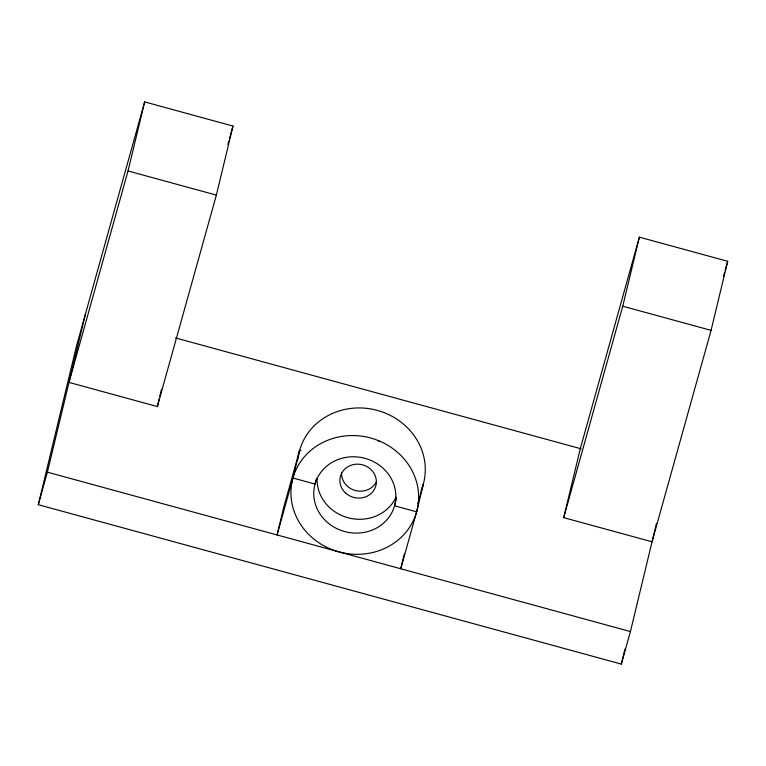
<?xml version="1.0" encoding="UTF-8"?>
<svg xmlns="http://www.w3.org/2000/svg" width="766" height="766" viewBox="0 0 766 766"><rect width="100%" height="100%" fill="white"/><g stroke="black" fill="none" stroke-linecap="round" stroke-linejoin="round"><path stroke-width="1.15" d="M656.385 523.753L630.428 631.557L621.35 664.093L38.3 504.698L76.533 345.878L144.65 101.907L232.988 126.064L216.366 195.11L157.336 406.555L68.997 382.397L128.027 170.962L144.65 101.907M38.3 504.698L47.387 472.162L85.62 313.351M157.336 406.555L159.271 398.492M159.826 396.194L161.492 389.291M299.611 450.408L283.717 507.341L277.072 534.955L292.966 478.032L299.611 450.408L300.99 450.791M316.157 479.468L315.046 484.074L292.966 478.032M396.491 497.747L394.557 505.809A41.211 37.994 13.5 0 1 326.077 521.196A41.211 37.994 13.5 0 1 343.771 457.809A41.211 37.994 13.5 0 1 394.557 505.809L416.637 511.841L400.742 568.774L404.343 553.808M416.637 511.841A64.114 59.097 13.5 0 0 337.643 437.185A64.114 59.097 13.5 0 0 310.115 535.788A64.114 59.097 13.5 0 0 416.637 511.841L423.292 484.227L417.882 503.578M563.699 517.644L580.322 448.589L639.361 237.154L727.7 261.302L711.078 330.357L652.038 541.792L563.699 517.644L622.739 306.209L639.361 237.154M621.35 664.093L624.979 649.022M227.856 144.448L228.823 141.001M229.465 138.703L232.988 126.064M723.525 276.239L724.492 272.792M725.134 270.494L727.7 261.302M128.027 170.962L216.366 195.11M622.739 306.209L711.078 330.357M175.491 337.921L581.097 448.799M47.387 472.162L630.428 631.557M297.936 459.083A64.114 59.097 13.5 0 1 376.183 410.088A64.114 59.097 13.5 0 1 421.118 490.489M395.965 497.211A41.211 37.994 13.5 0 1 349.363 518.094A41.211 37.994 13.5 0 1 317.105 478.472M377.954 440.642A41.211 37.994 13.5 0 1 379.725 441.57M376.336 481.929A18.317 16.881 13.5 0 1 355.242 490.489A18.317 16.881 13.5 0 1 341.588 472.43M345.361 492.797A18.317 16.881 13.5 0 0 375.79 485.96A18.317 16.881 13.5 0 0 353.222 464.627A18.317 16.881 13.5 0 0 345.361 492.797"/></g></svg>
